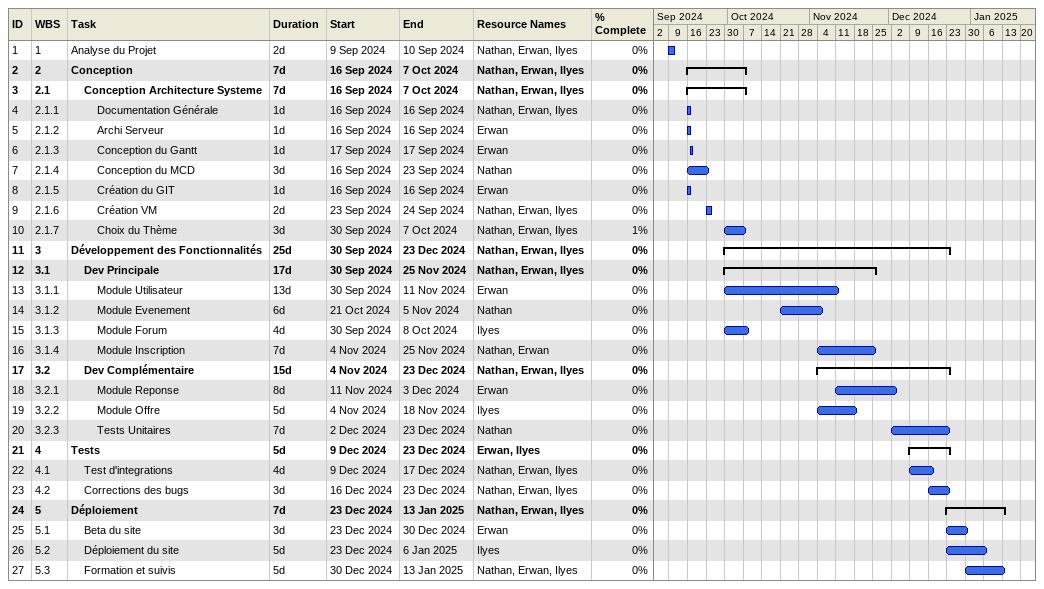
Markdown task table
| ID | WBS | Task | Duration | Start | Finish | Resources | % complete |
|---|---|---|---|---|---|---|---|
| 1 | 1 | Analyse du Projet | 2d | 2024-09-09 | 2024-09-10 | Nathan, Erwan, Ilyes | 0 |
| 2 | 2 | **Conception** | 7d | 2024-09-16 | 2024-10-07 | Nathan, Erwan, Ilyes | 0 |
| 3 | 2.1 | **Conception Architecture Systeme** | 7d | 2024-09-16 | 2024-10-07 | Nathan, Erwan, Ilyes | 0 |
| 4 | 2.1.1 | Documentation Générale | 1d | 2024-09-16 | 2024-09-16 | Nathan, Erwan, Ilyes | 0 |
| 5 | 2.1.2 | Archi Serveur | 1d | 2024-09-16 | 2024-09-16 | Erwan | 0 |
| 6 | 2.1.3 | Conception du Gantt | 1d | 2024-09-17 | 2024-09-17 | Erwan | 0 |
| 7 | 2.1.4 | Conception du MCD | 3d | 2024-09-16 | 2024-09-23 | Nathan | 0 |
| 8 | 2.1.5 | Création du GIT | 1d | 2024-09-16 | 2024-09-16 | Erwan | 0 |
| 9 | 2.1.6 | Création VM | 2d | 2024-09-23 | 2024-09-24 | Nathan, Erwan, Ilyes | 0 |
| 10 | 2.1.7 | Choix du Thème | 3d | 2024-09-30 | 2024-10-07 | Nathan, Erwan, Ilyes | 1 |
| 11 | 3 | **Développement des Fonctionnalités** | 25d | 2024-09-30 | 2024-12-23 | Nathan, Erwan, Ilyes | 0 |
| 12 | 3.1 | **Dev Principale** | 17d | 2024-09-30 | 2024-11-25 | Nathan, Erwan, Ilyes | 0 |
| 13 | 3.1.1 | Module Utilisateur | 13d | 2024-09-30 | 2024-11-11 | Erwan | 0 |
| 14 | 3.1.2 | Module Evenement | 6d | 2024-10-21 | 2024-11-05 | Nathan | 0 |
| 15 | 3.1.3 | Module Forum | 4d | 2024-09-30 | 2024-10-08 | Ilyes | 0 |
| 16 | 3.1.4 | Module Inscription | 7d | 2024-11-04 | 2024-11-25 | Nathan, Erwan | 0 |
| 17 | 3.2 | **Dev Complémentaire** | 15d | 2024-11-04 | 2024-12-23 | Nathan, Erwan, Ilyes | 0 |
| 18 | 3.2.1 | Module Reponse | 8d | 2024-11-11 | 2024-12-03 | Erwan | 0 |
| 19 | 3.2.2 | Module Offre | 5d | 2024-11-04 | 2024-11-18 | Ilyes | 0 |
| 20 | 3.2.3 | Tests Unitaires | 7d | 2024-12-02 | 2024-12-23 | Nathan | 0 |
| 21 | 4 | **Tests** | 5d | 2024-12-09 | 2024-12-23 | Erwan, Ilyes | 0 |
| 22 | 4.1 | Test d'integrations | 4d | 2024-12-09 | 2024-12-17 | Nathan, Erwan, Ilyes | 0 |
| 23 | 4.2 | Corrections des bugs | 3d | 2024-12-16 | 2024-12-23 | Nathan, Erwan, Ilyes | 0 |
| 24 | 5 | **Déploiement** | 7d | 2024-12-23 | 2025-01-13 | Nathan, Erwan, Ilyes | 0 |
| 25 | 5.1 | Beta du site | 3d | 2024-12-23 | 2024-12-30 | Erwan | 0 |
| 26 | 5.2 | Déploiement du site | 5d | 2024-12-23 | 2025-01-06 | Ilyes | 0 |
| 27 | 5.3 | Formation et suivis | 5d | 2024-12-30 | 2025-01-13 | Nathan, Erwan, Ilyes | 0 |
